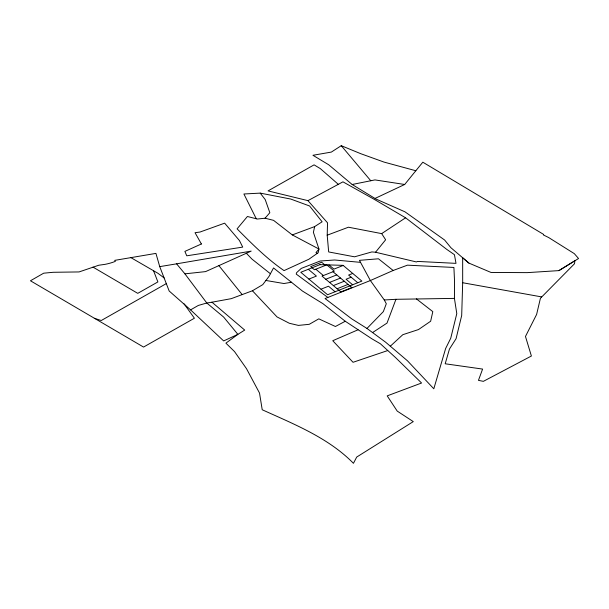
<?xml version="1.0" encoding="UTF-8"?>
<svg xmlns="http://www.w3.org/2000/svg" width="609" height="609" viewBox="0 0 609 609"><rect width="100%" height="100%" fill="white"/><g stroke="black" fill="none" stroke-linecap="round" stroke-linejoin="round"><path stroke-width="0.91" d="M454.428 298.387L454.55 281.48L453.911 267.458L407.451 265.166L393.163 270.48L370.371 280.536L325.061 298.555L351.743 318.872L366.983 328.449L385.657 342.228L407.474 360.81L433.814 388.786L445.621 348.538L450.736 338.239L456.788 313.612L454.428 298.387L395.949 299.301L384.287 299.971L370.371 280.536L359.439 260.34L378.463 258.795L393.163 270.48M307.948 200.65L342.958 181.84L374.071 199.25L405.594 217.801L446.816 249.431L454.443 254.707L455.996 263.362L417.622 261.421L416.358 261.946L375.54 252.24L371.878 251.928L354.56 256.815L328.67 251.943L327.2 235.188L327.535 222.825L307.948 200.65L268.044 190.899L314.084 164.856L320.342 168.624L338.322 184.337M468.9 263.096L462.665 257.767L462.68 282.736L461.691 315.485L456.072 338.688L449.457 349.041L445.187 363.779L482.602 369.077L478.453 380.359L483.363 381.348L531.391 356.021L525.476 336.465L536.62 314.427L540.419 298.288L574.523 263.735L574.866 260.774L558.917 270.609L527.257 272.634L491.006 272.444L468.9 263.096L450.934 247.741L444.616 240.015L404.97 211.825L375.989 199.052L352.154 184.497L328.693 164.765L312.935 155.28L331.334 152.09L341.253 145.688L360.84 153.727L384.066 162.101L415.825 170.741L422.821 162.2L543.67 234.45L543.464 234.983L548.679 237.556L574.325 253.648L578.55 258.521L558.917 270.609M256.275 218.753L243.904 193.989L260.233 193.122L290.729 199.044L309.616 206.002L322.115 221.798L314.647 226.594L313.399 232.372L318.956 249.035L318.142 252.765L308.908 259.228L284.038 270.609C266.772 258.734 251.837 243.691 237.091 228.855L247.414 216.492L257.348 219.034L265.06 218.22L273.548 220.336L292.29 234.914L318.956 249.035L315.995 252.598L317.304 253.352M395.949 299.301L387.012 323.09L372.693 332.484M375.251 198.336L404.688 184.481L415.825 170.741M375.54 252.24L385.634 239.779L381.668 233.62L348.432 227.21L327.2 235.188M265.06 218.22L269.833 212.701L265.219 199.585L260.233 193.122M366.983 328.449L383.343 311.618L386.312 303.731L384.287 299.971M390.278 346.239L402.815 334.691L418.505 329.56L430.647 321.232L432.809 311.625L416.396 298.867M381.668 233.62L405.594 217.801M211.955 302.201L231.283 298.654L252.438 290.767L262.753 284.647L269.003 276.402L273.532 267.952L302.475 291.072L322.907 303.647L345.257 321.255L371.939 338.84L380.381 343.773L395.637 357.666L421.573 383.015L387.202 395.873L397.213 411.09L413.275 421.611L356.707 457.054L353.448 463.312C328.388 437.795 294.246 424.267 262.22 409.75L259.51 393.041L246.523 368.711L234.526 351.583L225.909 343.149L237.875 334.356L244.704 330.078L211.955 302.201L206.801 303.008L198.328 305.436L190.571 309.882L169.173 291.003L159.733 266.635L155.934 253.39L114.728 260.363L115.383 261.322L114.659 261.626A39.813 22.982 0 0 1 105.052 264.344L98.78 265.235L79.079 271.934L53.158 272.292L43.673 273.19L30.45 280.779L143.549 347.069L194.408 318.218L184.093 303.861M166.31 283.611L101.246 320.517L94.304 318.294M345.257 321.255L335.414 326.5L318.796 318.85L309.25 324.315L298.402 325.404L289.344 323.272L277.034 316.931L252.438 290.767M176.595 263.834L251.182 251.106L205.598 271.606L184.923 273.844L176.595 263.834L159.733 266.635M358.054 329.781L332.75 340.713L353.037 362.294L387.72 350.556M308.9 279.082L316.421 276.09L308.314 269.292M343.194 265.448L333.968 269.117L328.967 264.923M325.792 279.249L336.754 274.895M329.568 282.416L340.53 278.054M352.725 273.433L348.614 275.07L357.765 282.743M320.981 289.206L328.502 286.215L335.11 291.757M351.165 277.209L346.049 279.242L352.649 284.776M333.336 285.583L344.306 281.221M337.112 288.75L348.082 284.388M292.29 234.914L314.647 226.594M352.154 184.497L374.954 179.914L404.688 184.481M291.612 282.233L283.931 283.528L265.927 280.475M360.528 262.357L334.63 259.99L320.205 261.017L301.272 268.402L296.591 272.68L296.21 274.08L327.848 297.436M541.5 296.88L462.68 282.736M130.897 257.63L157.906 273.266L164.103 277.917M92.994 267.107L137.748 293.348L157.883 281.929L153.537 270.701M270.426 273.745L251.936 259.076L246.371 253.268M325.427 265.395L321.651 262.235L310.689 266.59L314.465 269.757L326.797 264.854L334.341 271.188L322.016 276.09L340.888 291.909L351.85 287.555L332.978 271.728M315.827 269.216L323.379 275.542M190.571 309.882L223.655 340.933L237.875 334.356L223.64 317.061L206.801 303.008L184.923 273.844M341.253 145.688L370.797 180.774M218.852 265.585L242.176 294.596M201.389 243.973L184.885 251.395L186.757 255.81L242.717 247.102L239.428 240.525L224.645 223.168L200.003 232.044L195.032 232.691L201.389 243.973M319.984 264.649L300.785 272.284L327.581 294.748L361.875 281.107L343.08 265.349L319.984 264.649"/></g></svg>
